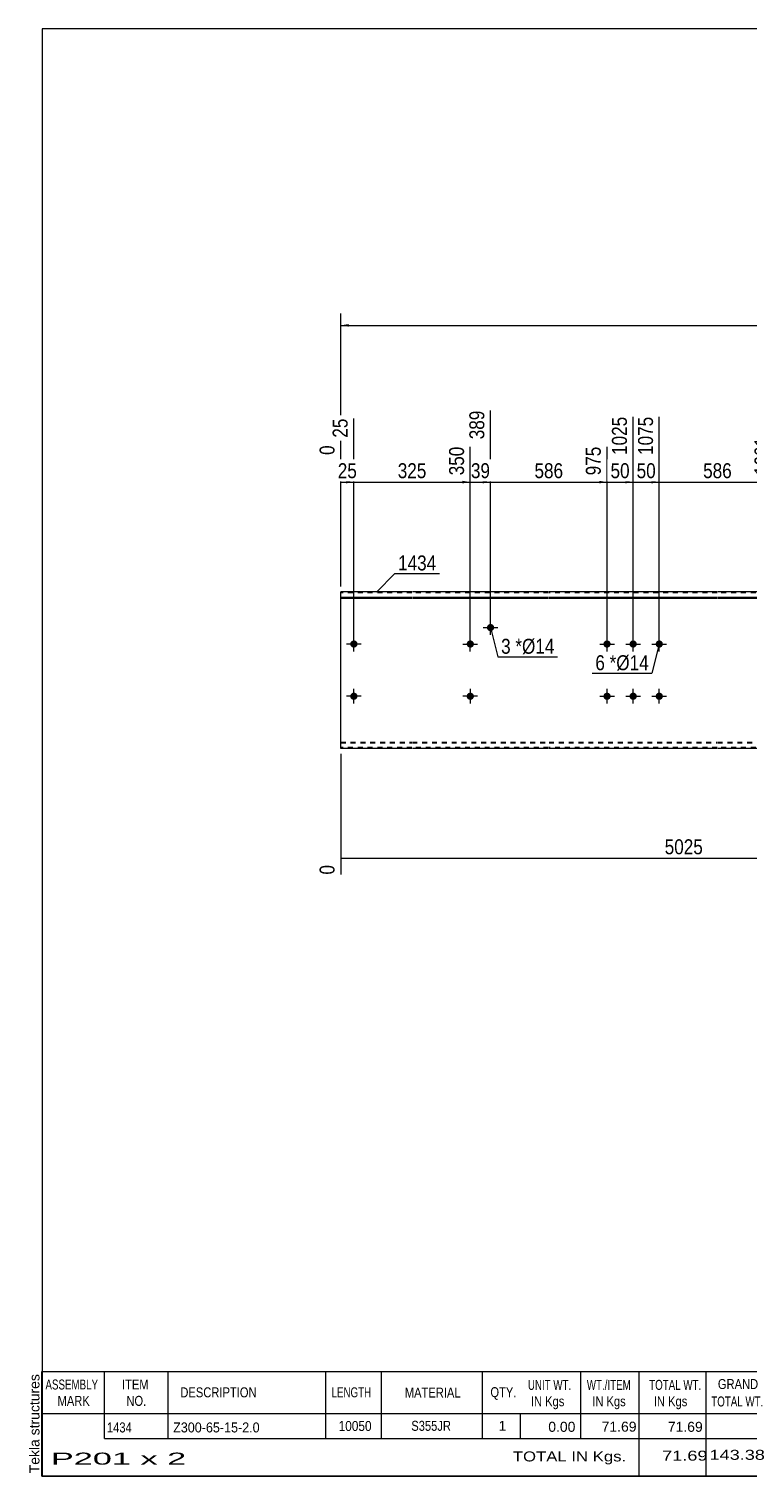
# Model space of a CAD drawing. Header units: millimetres. Extents: x -60 to 343, y -154 to 123.
# Drawn here: x -59.7 to 78.2, y -154.3 to 122.8 of the extents above; entities that cross this region are included whole.
import ezdxf

# ---------------------------------------------------------------- set-up
doc = ezdxf.new("R2010")
doc.units = ezdxf.units.MM
doc.linetypes.add('DXK_LINE_DOT1', pattern=[1.8814, 0.9407, -0.9407])
doc.styles.add('Arial', font='ARIAL.TTF', dxfattribs={"height": 0.2})
doc.styles.add('Arial Narrow', font='ARIALN.TTF', dxfattribs={"height": 0.2})

# ---------------------------------------------------------------- blocks, each defined once
blk = doc.blocks.new('Unknown-627190806-2034')
at = {"color": 5, "linetype": 'Continuous'}
for p, q in [((342.8, 122.75), (-57.2, 122.75)), ((-57.2, 122.75), (-57.2, -154.25)), ((342.8, -154.25), (342.8, 122.75)), ((-57.2, -154.25), (342.8, -154.25))]:
    blk.add_line(p, q, dxfattribs=at)
at = {"color": 174, "linetype": 'Continuous', "style": 'Arial'}
blk.add_text('Tekla structures', height=1.9102, rotation=90, dxfattribs=at).set_placement((-57.7, -153.75))
blk = doc.blocks.new('Part-627190806-1218 - 1203')
at = {"color": 2, "linetype": 'Continuous'}
for p, q in [((0, -15), (0, 15)), ((13.6, 15), (0, 15)), ((0, 13.94), (13.6, 13.94)), ((39.77, 15), (13.7, 15)), ((13.7, 13.94), (39.77, 13.94)), ((72.06, 15), (39.87, 15)), ((39.87, 13.94), (72.06, 13.94)), ((98.24, 15), (72.16, 15)), ((72.16, 13.94), (98.24, 13.94)), ((120.53, 15), (98.34, 15)), ((98.34, 13.94), (120.53, 13.94)), ((142.03, 15), (120.63, 15)), ((120.63, 13.94), (142.03, 13.94)), ((164.33, 15), (142.13, 15)), ((142.13, 13.94), (164.33, 13.94)), ((190.5, 15), (164.43, 15)), ((164.43, 13.94), (190.5, 13.94)), ((222.79, 15), (190.6, 15)), ((190.6, 13.94), (222.79, 13.94)), ((248.97, 15), (222.89, 15)), ((222.89, 13.94), (248.97, 13.94)), ((262.66, 15), (249.07, 15)), ((249.07, 13.94), (262.66, 13.94)), ((262.66, 15), (262.66, -15)), ((0, 13.8), (13.6, 13.8)), ((13.7, 13.8), (39.77, 13.8)), ((39.87, 13.8), (72.06, 13.8)), ((72.16, 13.8), (98.24, 13.8)), ((98.34, 13.8), (120.53, 13.8)), ((120.63, 13.8), (142.03, 13.8)), ((142.13, 13.8), (164.33, 13.8)), ((164.43, 13.8), (190.5, 13.8)), ((190.6, 13.8), (222.79, 13.8)), ((222.89, 13.8), (248.97, 13.8)), ((249.07, 13.8), (262.66, 13.8)), ((13.6, -15), (0, -15)), ((39.77, -15), (13.7, -15)), ((72.06, -15), (39.87, -15)), ((98.24, -15), (72.16, -15)), ((120.53, -15), (98.34, -15)), ((142.03, -15), (120.63, -15)), ((164.33, -15), (142.13, -15)), ((190.5, -15), (164.43, -15)), ((222.79, -15), (190.6, -15)), ((248.97, -15), (222.89, -15)), ((262.66, -15), (249.07, -15))]:
    blk.add_line(p, q, dxfattribs=at)
at = {"color": 7, "linetype": 'DXK_LINE_DOT1'}
for p, q in [((13.6, 14.8), (0, 14.8)), ((39.77, 14.8), (13.7, 14.8)), ((72.06, 14.8), (39.87, 14.8)), ((98.24, 14.8), (72.16, 14.8)), ((120.53, 14.8), (98.34, 14.8)), ((142.03, 14.8), (120.63, 14.8)), ((164.33, 14.8), (142.13, 14.8)), ((190.5, 14.8), (164.43, 14.8)), ((222.79, 14.8), (190.6, 14.8)), ((248.97, 14.8), (222.89, 14.8)), ((262.66, 14.8), (249.07, 14.8)), ((0, -13.8), (13.6, -13.8)), ((13.7, -13.8), (39.77, -13.8)), ((39.87, -13.8), (72.06, -13.8)), ((72.16, -13.8), (98.24, -13.8)), ((98.34, -13.8), (120.53, -13.8)), ((120.63, -13.8), (142.03, -13.8)), ((142.13, -13.8), (164.33, -13.8)), ((164.43, -13.8), (190.5, -13.8)), ((190.6, -13.8), (222.79, -13.8)), ((222.89, -13.8), (248.97, -13.8)), ((249.07, -13.8), (262.66, -13.8)), ((0, -13.94), (13.6, -13.94)), ((13.6, -14.8), (0, -14.8)), ((13.7, -13.94), (39.77, -13.94)), ((39.77, -14.8), (13.7, -14.8)), ((39.87, -13.94), (72.06, -13.94)), ((72.06, -14.8), (39.87, -14.8)), ((72.16, -13.94), (98.24, -13.94)), ((98.24, -14.8), (72.16, -14.8)), ((98.34, -13.94), (120.53, -13.94)), ((120.53, -14.8), (98.34, -14.8)), ((120.63, -13.94), (142.03, -13.94)), ((142.03, -14.8), (120.63, -14.8)), ((142.13, -13.94), (164.33, -13.94)), ((164.33, -14.8), (142.13, -14.8)), ((164.43, -13.94), (190.5, -13.94)), ((190.5, -14.8), (164.43, -14.8)), ((190.6, -13.94), (222.79, -13.94)), ((222.79, -14.8), (190.6, -14.8)), ((222.89, -13.94), (248.97, -13.94)), ((248.97, -14.8), (222.89, -14.8)), ((249.07, -13.94), (262.66, -13.94)), ((262.66, -14.8), (249.07, -14.8))]:
    blk.add_line(p, q, dxfattribs=at)
blk = doc.blocks.new('Bolt-627190806-1224 - 1203')
at = {"linetype": 'Continuous'}
for points in [[(50.27, 5, -1), (51.67, 5, -1)], [(55.27, 5, -1), (56.67, 5, -1)], [(60.27, 5, -1), (61.67, 5, -1)], [(50.27, -5, -1), (51.67, -5, -1)], [(55.27, -5, -1), (56.67, -5, -1)], [(60.27, -5, -1), (61.67, -5, -1)]]:
    blk.add_hatch(color=3, dxfattribs=at).paths.add_polyline_path(points)
at = {"color": 3, "linetype": 'Continuous'}
for p, q in [((50.97, 3.6), (50.97, 6.4)), ((55.97, 3.6), (55.97, 6.4)), ((60.97, 3.6), (60.97, 6.4)), ((49.57, 5), (52.37, 5)), ((54.57, 5), (57.37, 5)), ((59.57, 5), (62.37, 5)), ((49.57, -5), (52.37, -5)), ((50.97, -6.4), (50.97, -3.6)), ((54.57, -5), (57.37, -5)), ((55.97, -6.4), (55.97, -3.6)), ((59.57, -5), (62.37, -5)), ((60.97, -6.4), (60.97, -3.6))]:
    blk.add_line(p, q, dxfattribs=at)
blk = doc.blocks.new('Bolt-627190806-1225 - 1203')
at = {"linetype": 'Continuous'}
blk.add_hatch(color=3, dxfattribs=at).paths.add_polyline_path([(27.97, 8.15, -1), (29.37, 8.15, -1)])
at = {"color": 3, "linetype": 'Continuous'}
for p, q in [((28.67, 6.75), (28.67, 9.55)), ((27.27, 8.15), (30.07, 8.15))]:
    blk.add_line(p, q, dxfattribs=at)
blk = doc.blocks.new('Bolt-627190806-1227 - 1203')
at = {"linetype": 'Continuous'}
blk.add_hatch(color=3, dxfattribs=at).paths.add_polyline_path([(25.49, -5, -1), (24.09, -5, -1)])
at = {"color": 3, "linetype": 'Continuous'}
for p, q in [((26.19, -5), (23.39, -5)), ((24.79, -3.6), (24.79, -6.4))]:
    blk.add_line(p, q, dxfattribs=at)
blk = doc.blocks.new('Bolt-627190806-1228 - 1203')
at = {"linetype": 'Continuous'}
blk.add_hatch(color=3, dxfattribs=at).paths.add_polyline_path([(24.09, 5, -1), (25.49, 5, -1)])
at = {"color": 3, "linetype": 'Continuous'}
for p, q in [((24.79, 3.6), (24.79, 6.4)), ((23.39, 5), (26.19, 5))]:
    blk.add_line(p, q, dxfattribs=at)
blk = doc.blocks.new('Bolt-627190806-1232 - 1203')
at = {"linetype": 'Continuous'}
for points in [[(1.8, 5, -1), (3.2, 5, -1)], [(108.74, 5, -1), (110.14, 5, -1)]]:
    blk.add_hatch(color=3, dxfattribs=at).paths.add_polyline_path(points)
at = {"color": 3, "linetype": 'Continuous'}
for p, q in [((2.5, 3.6), (2.5, 6.4)), ((109.44, 3.6), (109.44, 6.4)), ((3.9, 5), (1.1, 5)), ((110.84, 5), (108.04, 5))]:
    blk.add_line(p, q, dxfattribs=at)
blk = doc.blocks.new('Bolt-627190806-1233 - 1203')
at = {"linetype": 'Continuous'}
for points in [[(1.8, -5, -1), (3.2, -5, -1)], [(108.74, -5, -1), (110.14, -5, -1)]]:
    blk.add_hatch(color=3, dxfattribs=at).paths.add_polyline_path(points)
at = {"color": 3, "linetype": 'Continuous'}
for p, q in [((3.9, -5), (1.1, -5)), ((2.5, -6.4), (2.5, -3.6)), ((110.84, -5), (108.04, -5)), ((109.44, -6.4), (109.44, -3.6))]:
    blk.add_line(p, q, dxfattribs=at)
blk = doc.blocks.new('StraightDimension-627190806-1293 - 1203')
at = {"linetype": 'Continuous'}
blk.add_hatch(color=7, dxfattribs=at).paths.add_polyline_path([(49.47, 36.25), (50.97, 36), (49.47, 35.75)])
at = {"color": 7, "linetype": 'Continuous'}
for p, q in [((28.67, 9.15), (28.67, 49.68)), ((50.97, 6), (50.97, 42.78)), ((28.67, 36), (50.97, 36))]:
    blk.add_line(p, q, dxfattribs=at)
at = {"color": 0, "linetype": 'Continuous'}
blk.add_wipeout([(50.37, 43.38), (46.17, 43.38), (46.17, 36.7), (50.37, 36.7)], dxfattribs=at)
at = {"color": 0}
blk.add_wipeout([(43.16, 36.15), (43.16, 40.35), (36.48, 40.35), (36.48, 36.15)], dxfattribs=at)
at = {"color": 3, "linetype": 'Continuous', "style": 'Arial Narrow'}
blk.add_text('975', height=2.863, rotation=90.0002, dxfattribs=at).set_placement((49.77, 37.3))
at = {"color": 3, "style": 'Arial Narrow'}
blk.add_text('586', height=2.863, dxfattribs=at).set_placement((37.08, 36.75))
blk = doc.blocks.new('StraightDimension-627190806-1292 - 1203')
at = {"linetype": 'Continuous'}
blk.add_hatch(color=7, dxfattribs=at).paths.add_polyline_path([(54.47, 36.25), (55.97, 36), (54.47, 35.75)])
at = {"color": 7, "linetype": 'Continuous'}
for p, q in [((55.97, 6), (55.97, 48.51)), ((50.97, 6), (50.97, 42.78)), ((50.97, 36), (55.97, 36))]:
    blk.add_line(p, q, dxfattribs=at)
at = {"color": 0}
blk.add_wipeout([(55.9, 36.15), (55.9, 40.35), (51.04, 40.35), (51.04, 36.15)], dxfattribs=at)
at = {"color": 0, "linetype": 'Continuous'}
blk.add_wipeout([(55.37, 49.11), (51.17, 49.11), (51.17, 40.6), (55.37, 40.6)], dxfattribs=at)
at = {"color": 3, "linetype": 'Continuous', "style": 'Arial Narrow'}
blk.add_text('1025', height=2.863, rotation=90.0002, dxfattribs=at).set_placement((54.77, 41.2))
at = {"color": 3, "style": 'Arial Narrow'}
blk.add_text('50', height=2.863, dxfattribs=at).set_placement((51.64, 36.75))
blk = doc.blocks.new('StraightDimension-627190806-1291 - 1203')
at = {"linetype": 'Continuous'}
blk.add_hatch(color=7, dxfattribs=at).paths.add_polyline_path([(59.47, 36.25), (60.97, 36), (59.47, 35.75)])
at = {"color": 7, "linetype": 'Continuous'}
for p, q in [((55.97, 6), (55.97, 48.51)), ((60.97, 6), (60.97, 48.51)), ((55.97, 36), (60.97, 36))]:
    blk.add_line(p, q, dxfattribs=at)
at = {"color": 0}
blk.add_wipeout([(60.9, 36.15), (60.9, 40.35), (56.04, 40.35), (56.04, 36.15)], dxfattribs=at)
at = {"color": 0, "linetype": 'Continuous'}
blk.add_wipeout([(60.37, 49.11), (56.17, 49.11), (56.17, 40.6), (60.37, 40.6)], dxfattribs=at)
at = {"color": 3, "linetype": 'Continuous', "style": 'Arial Narrow'}
blk.add_text('1075', height=2.863, rotation=90.0002, dxfattribs=at).set_placement((59.77, 41.2))
at = {"color": 3, "style": 'Arial Narrow'}
blk.add_text('50', height=2.863, dxfattribs=at).set_placement((56.64, 36.75))
blk = doc.blocks.new('StraightDimension-627190806-1290 - 1203')
at = {"linetype": 'Continuous'}
blk.add_hatch(color=7, dxfattribs=at).paths.add_polyline_path([(81.76, 36.25), (83.26, 36), (81.76, 35.75)])
at = {"color": 7, "linetype": 'Continuous'}
for p, q in [((60.97, 6), (60.97, 48.51)), ((83.26, 9.15), (83.26, 44.61)), ((60.97, 36), (83.26, 36))]:
    blk.add_line(p, q, dxfattribs=at)
at = {"color": 0, "linetype": 'Continuous'}
blk.add_wipeout([(82.66, 45.21), (78.46, 45.21), (78.46, 36.7), (82.66, 36.7)], dxfattribs=at)
at = {"color": 0}
blk.add_wipeout([(75.46, 36.15), (75.46, 40.35), (68.77, 40.35), (68.77, 36.15)], dxfattribs=at)
at = {"color": 3, "linetype": 'Continuous', "style": 'Arial Narrow'}
blk.add_text('1661', height=2.863, rotation=90.0002, dxfattribs=at).set_placement((82.06, 37.3))
at = {"color": 3, "style": 'Arial Narrow'}
blk.add_text('586', height=2.863, dxfattribs=at).set_placement((69.37, 36.75))
blk = doc.blocks.new('StraightDimension-627190806-1294 - 1203')
at = {"linetype": 'Continuous'}
blk.add_hatch(color=7, dxfattribs=at).paths.add_polyline_path([(27.17, 36.25), (28.67, 36), (27.17, 35.75)])
at = {"color": 7, "linetype": 'Continuous'}
for p, q in [((28.67, 9.15), (28.67, 49.68)), ((24.79, 6), (24.79, 42.78)), ((24.79, 36), (28.67, 36))]:
    blk.add_line(p, q, dxfattribs=at)
at = {"color": 0, "linetype": 'Continuous'}
blk.add_wipeout([(28.07, 50.28), (23.87, 50.28), (23.87, 43.6), (28.07, 43.6)], dxfattribs=at)
at = {"color": 0}
blk.add_wipeout([(29.16, 36.15), (29.16, 40.35), (24.31, 40.35), (24.31, 36.15)], dxfattribs=at)
at = {"color": 3, "linetype": 'Continuous', "style": 'Arial Narrow'}
blk.add_text('389', height=2.863, rotation=90.0002, dxfattribs=at).set_placement((27.47, 44.2))
at = {"color": 3, "style": 'Arial Narrow'}
blk.add_text('39', height=2.863, dxfattribs=at).set_placement((24.91, 36.75))
blk = doc.blocks.new('StraightDimension-627190806-1413 - 1203')
at = {"linetype": 'Continuous'}
for points in [[(1.5, 65.75), (0, 66), (1.5, 66.25)], [(261.16, 66.25), (262.66, 66), (261.16, 65.75)]]:
    blk.add_hatch(color=7, dxfattribs=at).paths.add_polyline_path(points)
at = {"color": 7, "linetype": 'Continuous'}
for p, q in [((0, 16), (0, 68.25)), ((262.66, 16), (262.66, 68.25)), ((0, 66), (262.66, 66))]:
    blk.add_line(p, q, dxfattribs=at)
at = {"color": 0}
blk.add_wipeout([(136.5, 66.15), (136.5, 70.35), (126.16, 70.35), (126.16, 66.15)], dxfattribs=at)
at = {"color": 3, "style": 'Arial Narrow'}
blk.add_text('10050', height=2.863, dxfattribs=at).set_placement((126.76, 66.75))
blk = doc.blocks.new('StraightDimension-627190806-1295 - 1203')
at = {"linetype": 'Continuous'}
blk.add_hatch(color=7, dxfattribs=at).paths.add_polyline_path([(23.29, 36.25), (24.79, 36), (23.29, 35.75)])
at = {"color": 7, "linetype": 'Continuous'}
for p, q in [((2.5, 6), (2.5, 48.16)), ((24.79, 6), (24.79, 42.78)), ((2.5, 36), (24.79, 36))]:
    blk.add_line(p, q, dxfattribs=at)
at = {"color": 0, "linetype": 'Continuous'}
blk.add_wipeout([(24.19, 43.38), (19.99, 43.38), (19.99, 36.7), (24.19, 36.7)], dxfattribs=at)
at = {"color": 0}
blk.add_wipeout([(16.99, 36.15), (16.99, 40.35), (10.3, 40.35), (10.3, 36.15)], dxfattribs=at)
at = {"color": 3, "linetype": 'Continuous', "style": 'Arial Narrow'}
blk.add_text('350', height=2.863, rotation=90.0002, dxfattribs=at).set_placement((23.59, 37.3))
at = {"color": 3, "style": 'Arial Narrow'}
blk.add_text('325', height=2.863, dxfattribs=at).set_placement((10.9, 36.75))
blk = doc.blocks.new('StraightDimension-627190806-1296 - 1203')
at = {"linetype": 'Continuous'}
blk.add_hatch(color=7, dxfattribs=at).paths.add_polyline_path([(1, 36.25), (2.5, 36), (1, 35.75)])
at = {"color": 7, "linetype": 'Continuous'}
for p, q in [((2.5, 6), (2.5, 48.16)), ((0, 16), (0, 43.03)), ((0, 36), (2.5, 36))]:
    blk.add_line(p, q, dxfattribs=at)
at = {"color": 0, "linetype": 'Continuous'}
blk.add_wipeout([(1.9, 48.76), (-2.3, 48.76), (-2.3, 43.9), (1.9, 43.9)], dxfattribs=at)
at = {"color": 0}
blk.add_wipeout([(3.68, 36.15), (3.68, 40.35), (-1.18, 40.35), (-1.18, 36.15)], dxfattribs=at)
at = {"color": 0, "linetype": 'Continuous'}
blk.add_wipeout([(-0.6, 43.63), (-4.8, 43.63), (-4.8, 40.6), (-0.6, 40.6)], dxfattribs=at)
at = {"color": 3, "linetype": 'Continuous', "style": 'Arial Narrow'}
for s, height, p in [('25', 2.863, (1.3, 44.5)), ('0', 2.86, (-1.2, 41.2))]:
    blk.add_text(s, height=height, rotation=90.0002, dxfattribs=at).set_placement(p)
at = {"color": 3, "style": 'Arial Narrow'}
blk.add_text('25', height=2.863, dxfattribs=at).set_placement((-0.58, 36.75))
blk = doc.blocks.new('StraightDimension-627190806-1372 - 1203')
at = {"linetype": 'Continuous'}
blk.add_hatch(color=7, dxfattribs=at).paths.add_polyline_path([(129.83, -35.75), (131.33, -36), (129.83, -36.25)])
at = {"color": 7, "linetype": 'Continuous'}
for p, q in [((131.33, -6), (131.33, -44.61)), ((0, -16), (0, -39.13)), ((0, -36), (131.33, -36))]:
    blk.add_line(p, q, dxfattribs=at)
at = {"color": 0}
blk.add_wipeout([(69.92, -35.85), (69.92, -31.65), (61.41, -31.65), (61.41, -35.85)], dxfattribs=at)
at = {"color": 0, "linetype": 'Continuous'}
for points in [[(-0.6, -36.7), (-4.8, -36.7), (-4.8, -39.73), (-0.6, -39.73)], [(130.73, -36.7), (126.53, -36.7), (126.53, -45.21), (130.73, -45.21)]]:
    blk.add_wipeout(points, dxfattribs=at)
at = {"color": 3, "style": 'Arial Narrow'}
blk.add_text('5025', height=2.863, dxfattribs=at).set_placement((62.01, -35.25))
at = {"color": 3, "linetype": 'Continuous', "style": 'Arial Narrow'}
for s, height, p in [('0', 2.86, (-1.2, -39.13)), ('5025', 2.863, (130.13, -44.61))]:
    blk.add_text(s, height=height, rotation=90.0002, dxfattribs=at).set_placement(p)
blk = doc.blocks.new('CBS_BOM-627190806-2105')
at = {"color": 7, "linetype": 'Continuous'}
for p, q in [((-57.23, -142.28), (-57.23, -134.28)), ((-57.23, -134.28), (97.69, -134.28)), ((-45.23, -142.28), (-45.23, -134.28)), ((-33.04, -142.28), (-33.04, -134.28)), ((-2.88, -142.28), (-2.88, -134.28)), ((7.8, -142.28), (7.8, -134.28)), ((27.12, -142.28), (27.12, -134.28)), ((45.92, -142.28), (45.92, -134.28)), ((57.13, -142.28), (57.13, -134.28)), ((69.92, -142.28), (69.92, -134.28)), ((81.67, -142.28), (81.67, -134.28)), ((97.69, -134.29), (97.69, -142.27)), ((-57.23, -142.28), (97.69, -142.28)), ((-57.23, -147.08), (-57.23, -142.28)), ((-45.23, -147.08), (-45.23, -142.28)), ((-33.04, -147.08), (-33.04, -142.28)), ((-2.88, -147.08), (-2.88, -142.28)), ((7.8, -147.08), (7.8, -142.28)), ((27.12, -147.08), (27.12, -142.28)), ((34.38, -147.08), (34.38, -142.28)), ((45.92, -147.08), (45.92, -142.28)), ((57.13, -147.08), (57.13, -142.28)), ((69.92, -147.08), (69.92, -142.28)), ((81.69, -147.08), (81.69, -142.28)), ((97.69, -142.28), (97.69, -147.08)), ((-57.23, -154.28), (-57.23, -147.1)), ((-45.23, -147.08), (97.69, -147.08)), ((57.13, -154.28), (57.13, -147.1)), ((69.92, -154.28), (69.92, -147.1)), ((81.73, -154.28), (81.73, -147.1)), ((97.69, -147.08), (97.69, -154.28)), ((-57.23, -154.28), (97.69, -154.28))]:
    blk.add_line(p, q, dxfattribs=at)
at = {"color": 3, "linetype": 'Continuous', "style": 'Arial'}
for s, height, width, p in [('GRAND', 1.91, 0.8, (72.19, -137.62)), ('ASSEMBLY', 1.91, 0.7, (-56.55, -137.71)), ('ITEM', 1.91, 0.8, (-41.9, -137.71)), ('DESCRIPTION', 1.9102, 0.8, (-30.72, -139.21)), ('LENGTH', 1.91, 0.7, (-1.77, -139.21)), ('MATERIAL', 1.91, 0.8, (12.25, -139.26)), ('QTY.', 1.91, 0.8, (28.64, -139.18)), ('UNIT WT.', 1.91, 0.7, (35.81, -137.78)), ('WT./ITEM', 1.91, 0.7, (47.1, -137.78)), ('TOTAL WT.', 1.91, 0.7, (59.04, -137.78)), ('ITEM TYPE', 1.91, 0.7, (85.83, -137.7)), ('MARK', 1.91, 0.8, (-54.23, -140.84)), ('NO.', 1.91, 0.8, (-41.05, -140.84)), ('IN Kgs', 1.91, 0.8, (36.39, -140.92)), ('IN Kgs', 1.91, 0.8, (48.14, -140.92)), ('IN Kgs', 1.91, 0.8, (59.93, -140.92)), ('TOTAL WT.', 1.91, 0.7, (70.93, -140.96))]:
    blk.add_text(s, height=height, dxfattribs=dict(at, width=width)).set_placement(p)
at = {"color": 7, "linetype": 'Continuous', "style": 'Arial'}
for s, height, width, p in [('1434', 1.91, 0.8, (-44.77, -145.93)), ('Z300-65-15-2.0', 1.9102, 0.9, (-32.1, -145.93)), ('10050', 1.91, 0.85, (-0.42, -145.65)), ('S355JR', 1.91, 0.8, (13.49, -145.62))]:
    blk.add_text(s, height=height, dxfattribs=dict(at, width=width)).set_placement(p)
for s, p in [('1', (30.21, -145.62)), ('0.00', (39.72, -145.81)), ('71.69', (49.94, -145.78)), ('71.69', (62.61, -145.81))]:
    blk.add_text(s, height=1.91, dxfattribs=at).set_placement(p)
at = {"color": 6, "linetype": 'Continuous', "style": 'Arial'}
for s, height, width, p in [('TOTAL IN Kgs.', 1.9102, 1.2, (32.93, -151.48)), ('71.69', 1.91, 1.3, (61.52, -151.33)), ('143.38', 1.91, 1.3, (70.59, -151.17)), ('P201 x 2', 2.292, 2.05, (-55.51, -152.09))]:
    blk.add_text(s, height=height, dxfattribs=dict(at, width=width)).set_placement(p)
blk.add_text('LIGHT_STEEL', height=1.4135, dxfattribs=at).set_placement((82.94, -150.83))
blk = doc.blocks.new('Mark-627190806-1464 - 1203')
at = {"color": 0}
blk.add_wipeout([(50.56, -0.01), (50.56, 2.99), (48.73, 2.99), (48.73, -0.01)], dxfattribs=at)
blk.add_wipeout([(50.56, -0.01), (50.56, 2.99), (48.73, 2.99), (48.73, -0.01)], dxfattribs=at)
blk.add_wipeout([(52.74, -0.01), (52.74, 2.99), (51.46, 2.99), (51.46, -0.01)], dxfattribs=at)
blk.add_wipeout([(52.74, -0.01), (52.74, 2.99), (51.46, 2.99), (51.46, -0.01)], dxfattribs=at)
at = {"color": 3, "style": 'Arial Narrow'}
blk.add_text('6', height=2.86, dxfattribs=at).set_placement((48.73, -0.01))
at = {"color": 0}
blk.add_wipeout([(58.95, -0.01), (58.95, 2.99), (52.74, 2.99), (52.74, -0.01)], dxfattribs=at)
blk.add_wipeout([(58.95, -0.01), (58.95, 2.99), (52.74, 2.99), (52.74, -0.01)], dxfattribs=at)
at = {"color": 7, "linetype": 'Continuous'}
for p in [(60.97, 5), (48.13, -0.61)]:
    blk.add_line(p, (59.55, -0.61), dxfattribs=at)
at = {"color": 3, "style": 'Arial Narrow'}
for s, height, p in [('*', 2.86, (51.46, -0.01)), ('Ø14', 2.863, (52.74, -0.01))]:
    blk.add_text(s, height=height, dxfattribs=at).set_placement(p)
blk = doc.blocks.new('Mark-627190806-1416 - 1203')
at = {"color": 0}
blk.add_wipeout([(18.27, 19.09), (18.27, 22.09), (10.96, 22.09), (10.96, 19.09)], dxfattribs=at)
blk.add_wipeout([(18.27, 19.09), (18.27, 22.09), (10.96, 22.09), (10.96, 19.09)], dxfattribs=at)
at = {"color": 7, "linetype": 'Continuous'}
for p, q in [((6.82, 14.95), (10.36, 18.49)), ((10.36, 18.49), (18.87, 18.49))]:
    blk.add_line(p, q, dxfattribs=at)
at = {"color": 3, "style": 'Arial Narrow'}
blk.add_text('1434', height=2.863, dxfattribs=at).set_placement((10.96, 19.09))
blk = doc.blocks.new('MarkSet-627190806-1442 - 1203')
at = {"color": 0}
blk.add_wipeout([(32.52, 3.14), (32.52, 6.14), (30.69, 6.14), (30.69, 3.14)], dxfattribs=at)
blk.add_wipeout([(32.52, 3.14), (32.52, 6.14), (30.69, 6.14), (30.69, 3.14)], dxfattribs=at)
at = {"color": 7, "linetype": 'Continuous'}
blk.add_line((28.67, 8.15), (30.09, 2.54), dxfattribs=at)
at = {"color": 0}
blk.add_wipeout([(34.69, 3.14), (34.69, 6.14), (33.42, 6.14), (33.42, 3.14)], dxfattribs=at)
blk.add_wipeout([(34.69, 3.14), (34.69, 6.14), (33.42, 6.14), (33.42, 3.14)], dxfattribs=at)
at = {"color": 3, "style": 'Arial Narrow'}
blk.add_text('3', height=2.86, dxfattribs=at).set_placement((30.69, 3.14))
at = {"color": 0}
blk.add_wipeout([(40.91, 3.14), (40.91, 6.14), (34.69, 6.14), (34.69, 3.14)], dxfattribs=at)
blk.add_wipeout([(40.91, 3.14), (40.91, 6.14), (34.69, 6.14), (34.69, 3.14)], dxfattribs=at)
at = {"color": 7, "linetype": 'Continuous'}
blk.add_line((30.09, 2.54), (41.51, 2.54), dxfattribs=at)
at = {"color": 3, "style": 'Arial Narrow'}
for s, height, p in [('*', 2.86, (33.42, 3.14)), ('Ø14', 2.863, (34.69, 3.14))]:
    blk.add_text(s, height=height, dxfattribs=at).set_placement(p)

msp = doc.modelspace()

# ---------------------------------------------------------------- block references
for name in ['Unknown-627190806-2034', 'Part-627190806-1218 - 1203', 'Bolt-627190806-1225 - 1203', 'Bolt-627190806-1232 - 1203', 'Bolt-627190806-1228 - 1203', 'Bolt-627190806-1224 - 1203', 'Bolt-627190806-1233 - 1203', 'Bolt-627190806-1227 - 1203', 'CBS_BOM-627190806-2105']:
    msp.add_blockref(name, (0, 0))

# ---------------------------------------------------------------- next in the draw order: block references
for name in ['StraightDimension-627190806-1293 - 1203', 'StraightDimension-627190806-1372 - 1203']:
    msp.add_blockref(name, (0, 0))

# ---------------------------------------------------------------- next in the draw order: block references
for name in ['StraightDimension-627190806-1294 - 1203', 'StraightDimension-627190806-1292 - 1203']:
    msp.add_blockref(name, (0, 0))

# ---------------------------------------------------------------- next in the draw order: block references
for name in ['StraightDimension-627190806-1291 - 1203', 'MarkSet-627190806-1442 - 1203']:
    msp.add_blockref(name, (0, 0))

# ---------------------------------------------------------------- next in the draw order: block references
msp.add_blockref('StraightDimension-627190806-1290 - 1203', (0, 0))

# ---------------------------------------------------------------- next in the draw order: block references
for name in ['StraightDimension-627190806-1413 - 1203', 'Mark-627190806-1464 - 1203']:
    msp.add_blockref(name, (0, 0))

# ---------------------------------------------------------------- next in the draw order: block references
msp.add_blockref('StraightDimension-627190806-1295 - 1203', (0, 0))

# ---------------------------------------------------------------- next in the draw order: block references
for name in ['StraightDimension-627190806-1296 - 1203', 'Mark-627190806-1416 - 1203']:
    msp.add_blockref(name, (0, 0))

doc.saveas('drawing.dxf')
